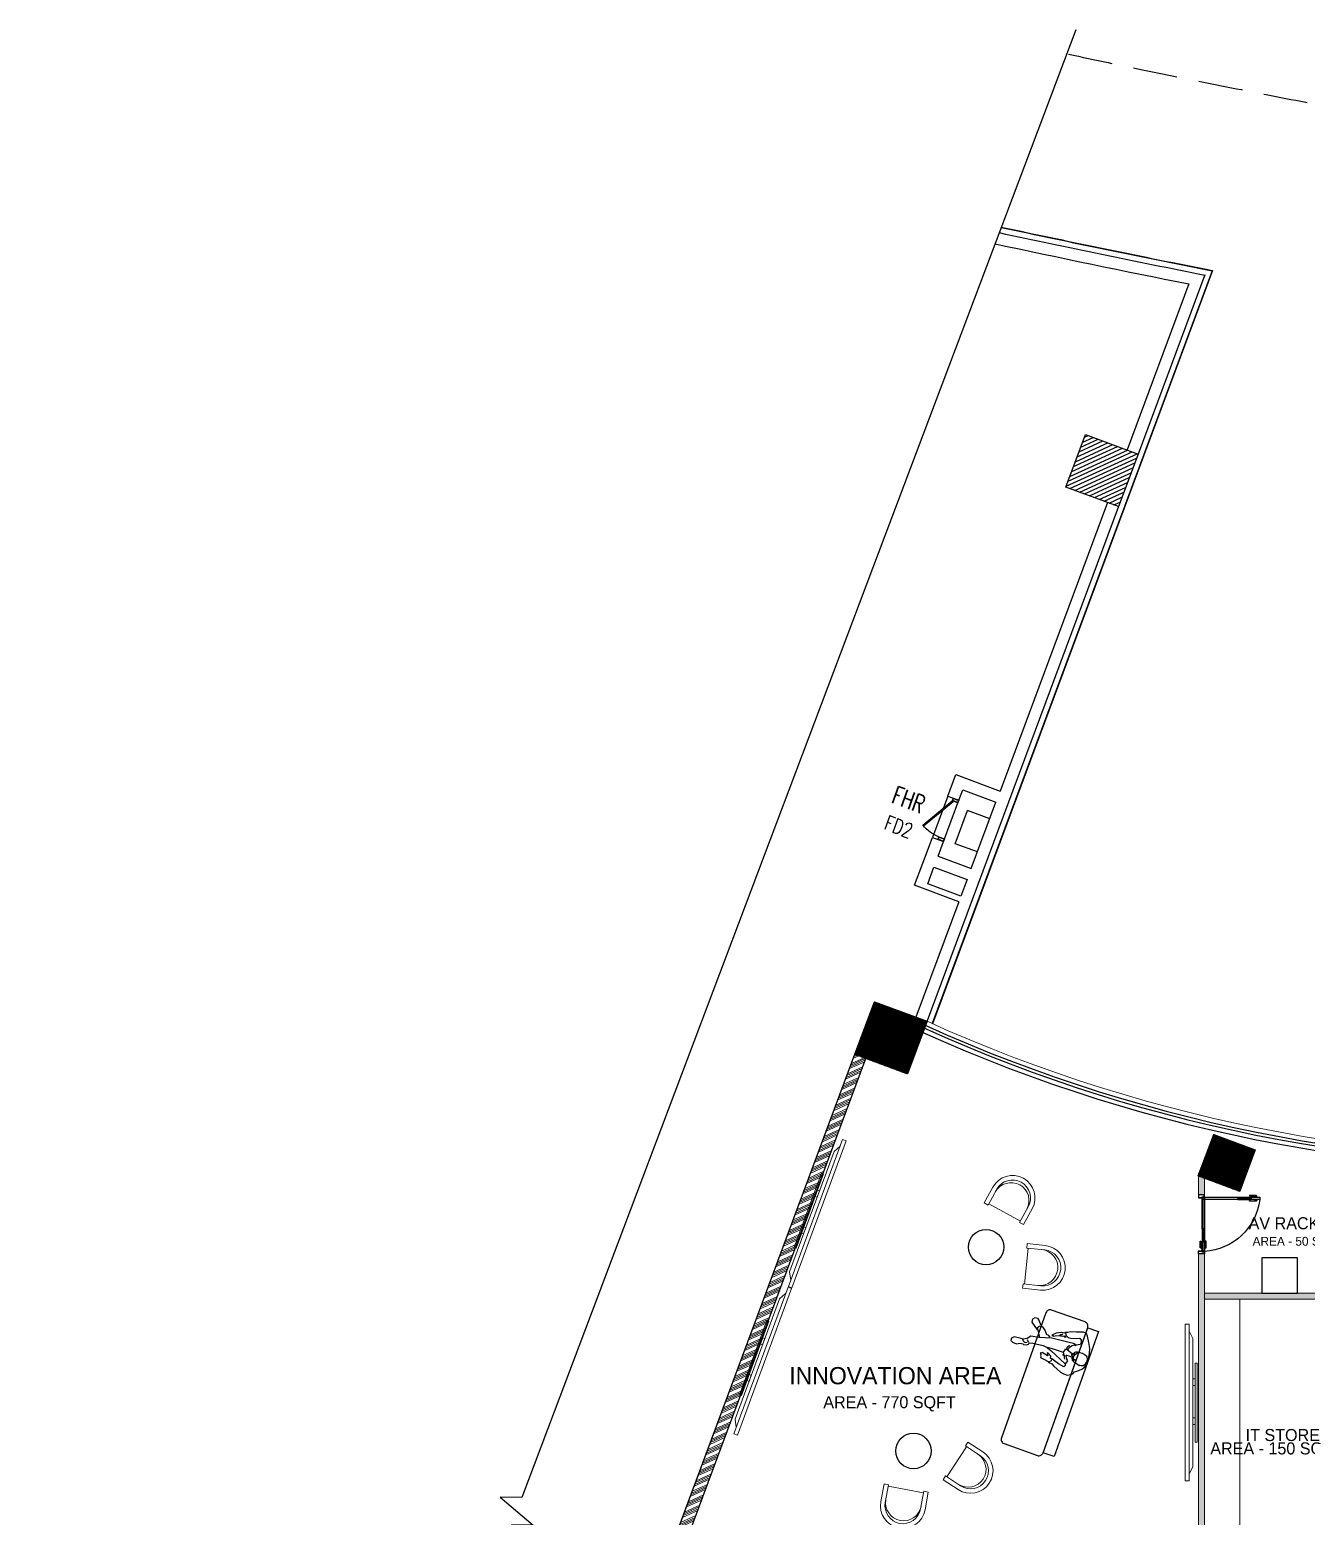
# Model space of a CAD drawing. Header units: millimetres. Extents: x -774950 to -670403, y -1165325 to -1109738.
# Drawn here: x -774950 to -753325, y -1134914 to -1109738 of the extents above; entities that cross this region are included whole.
import ezdxf
from ezdxf.enums import TextEntityAlignment as Align

# ---------------------------------------------------------------- set-up
doc = ezdxf.new("R2010")
doc.units = ezdxf.units.MM
doc.header["$LTSCALE"] = 3000
doc.header["$MEASUREMENT"] = 0
doc.linetypes.add('HIDDEN', pattern=[0.375, 0.25, -0.125])
doc.layers.get('0').update_dxf_attribs({"linetype": 'CONTINUOUS'})
for name, color, linetype, lineweight in [('150 mm WALL', 134, 'CONTINUOUS', 25), ('A-WALL', 26, 'CONTINUOUS', 25), ('AI-FURN', 7, 'CONTINUOUS', 20), ('AR_01_WALL', 134, 'CONTINUOUS', 20), ('PARAPET', 4, 'CONTINUOUS', 15), ('PR-HATCH', 8, 'CONTINUOUS', 0), ('T-LAYOUT', 7, 'CONTINUOUS', 13), ('TAGING', 253, 'CONTINUOUS', 5), ('TOA- AV', 7, 'CONTINUOUS', 9), ('TOA_DOOR', 7, 'CONTINUOUS', 25)]:
    doc.layers.add(name, color=color, linetype=linetype, lineweight=lineweight)
for name, color, linetype in [('acp', 185, 'CONTINUOUS'), ('DOOR', 252, 'CONTINUOUS'), ('FD2', 4, 'CONTINUOUS'), ('FURN-TOA', 7, 'CONTINUOUS'), ('HATCH', 8, 'CONTINUOUS'), ('I-FURN', 7, 'CONTINUOUS'), ('RADIUS', 8, 'HIDDEN'), ('STR_COL', 3, 'CONTINUOUS'), ('str_col_hatch', 8, 'CONTINUOUS'), ('TEXT', 7, 'CONTINUOUS'), ('WALL', 16, 'CONTINUOUS'), ('WIN', 5, 'CONTINUOUS')]:
    doc.layers.add(name, color=color, linetype=linetype)
doc.layers.add('PR-FULL HT', color=7, linetype='CONTINUOUS', lineweight=13, true_color=0x6e3e30)
doc.styles.add('CENTURY GOTHIC', font='GOTHIC.TTF')
doc.styles.add('DIMTEXT', font='SIMPLEX.shx', dxfattribs={"width": 0.6})
doc.styles.add('WIDTH65', font='simplex.shx', dxfattribs={"width": 0.65})
pattern_1 = [(25, (-15832.223, -471116.0655), (-2.641364136, 5.66442367), [])]

# ---------------------------------------------------------------- blocks, each defined once
blk = doc.blocks.new('dr-shft-750')
for p, q in [((613, 425), (50, 100)), ((60, 83), (623, 408)), ((50, 100), (0, 100)), ((0, 100), (0, 0)), ((0, 0), (50, 0)), ((44, 94), (6, 94)), ((6, 94), (6, 6)), ((6, 6), (44, 6)), ((44, 6), (44, 94)), ((50, 0), (50, 100)), ((50, 100), (60, 83)), ((750, 100), (700, 100)), ((700, 100), (700, 0)), ((700, 0), (750, 0)), ((744, 94), (706, 94)), ((706, 94), (706, 6)), ((706, 6), (744, 6)), ((744, 6), (744, 94)), ((750, 0), (750, 100))]:
    blk.add_line(p, q)
blk.add_arc((50, 100), 650, 0, 30)
blk = doc.blocks.new('*U459')
at = {"layer": 'AR_01_WALL'}
h = blk.add_hatch(dxfattribs=at)
h.set_pattern_fill('ANSI34', color=8, scale=7, angle=90)
h.set_pattern_definition([(135, (951725.34, 6184.83), (-94.29269, -94.29269), []), (135, (951725.34, 6216.26), (-94.29269, -94.29269), []), (135, (951725.34, 6247.69), (-94.29269, -94.29269), []), (135, (951725.34, 6279.12), (-94.29269, -94.29269), [])])
h.paths.add_polyline_path([(284137, 139951), (293537, 139951), (293537, 139751), (284137, 139751)])
blk.add_lwpolyline([(284137, 139951), (293537, 139951), (293537, 139751), (284137, 139751), (284137, 139951)], dxfattribs=at)
blk = doc.blocks.new('vw layout final block')
at = {"layer": 'str_col_hatch', "linetype": 'Continuous'}
h = blk.add_hatch(dxfattribs=at)
h.set_pattern_fill('ANSI31', color=256, scale=50, angle=340, style=0)
h.set_pattern_definition(pattern_1)
h.paths.add_polyline_path([(-634852, -1034153), (-634782, -1033965), (-635672, -1033634), (-636004, -1034524), (-635113, -1034855)])
h = blk.add_hatch(dxfattribs=at)
h.set_pattern_fill('ANSI31', color=256, scale=50, angle=340, style=0)
h.set_pattern_definition(pattern_1)
h.paths.add_polyline_path([(-630186, -1036582), (-629483, -1036844), (-629222, -1036141), (-629925, -1035880)])
h.paths.add_polyline_path([(-633796, -1046282), (-633093, -1046544), (-632832, -1045841), (-633535, -1045580)])
at = {"layer": 'acp'}
for p, q in [((-629951, -1021255), (-634696, -1034004)), ((-629943, -1021251), (-634691, -1034006))]:
    blk.add_line(p, q, dxfattribs=at)
for radius, start, end in [(228606, 257.90789, 258.82249), (228600, 257.90811, 258.82426)]:
    blk.add_arc((-585636, -796986), radius, start, end, dxfattribs=at)
at = {"layer": 'FURN-TOA', "linetype": 'Continuous'}
for p, q in [((-642893, -1053034), (-636004, -1034524)), ((-639095, -1043403), (-635816, -1034594))]:
    blk.add_line(p, q, dxfattribs=at)
at = {"layer": 'HATCH', "linetype": 'Continuous', "elevation": 0}
blk.add_lwpolyline([(-632262, -1017172), (-641645, -1042028), (-642010, -1042023), (-641456, -1042500), (-641822, -1042496), (-649982, -1064031)], dxfattribs=at)
at = {"layer": 'PARAPET'}
blk.add_arc((-624024, -1010185), 26100, 245.6584, 273.2676, dxfattribs=at)
at = {"layer": 'RADIUS', "linetype": 'HIDDEN'}
blk.add_arc((-585636, -796986), 225500, 258.03557, 280.18531, dxfattribs=at)
at = {"layer": 'STR_COL'}
for points in [[(-632428, -1024918), (-632097, -1024027), (-631207, -1024359), (-631538, -1025249), (-632428, -1024918)], [(-636004, -1034524), (-635672, -1033634), (-634782, -1033965), (-635113, -1034855), (-636004, -1034524)]]:
    blk.add_lwpolyline(points, dxfattribs=at)
blk.add_lwpolyline([(-629925, -1035880), (-629222, -1036141), (-629483, -1036844), (-630186, -1036582)], close=True, dxfattribs=at)
at = {"layer": 'str_col_hatch', "linetype": 'Continuous'}
for p, q in [((-632207, -1024323), (-631802, -1024137)), ((-632176, -1024240), (-631885, -1024107)), ((-632145, -1024157), (-631967, -1024076)), ((-632114, -1024074), (-632050, -1024045)), ((-632423, -1024903), (-631222, -1024353)), ((-632392, -1024820), (-631305, -1024322)), ((-632361, -1024737), (-631388, -1024291)), ((-632330, -1024654), (-631470, -1024261)), ((-632299, -1024571), (-631553, -1024230)), ((-632269, -1024488), (-631636, -1024199)), ((-632238, -1024406), (-631719, -1024168)), ((-632361, -1024943), (-631232, -1024426)), ((-632278, -1024974), (-631263, -1024509)), ((-632195, -1025005), (-631294, -1024592)), ((-632112, -1025035), (-631324, -1024675)), ((-632029, -1025066), (-631355, -1024758)), ((-631947, -1025097), (-631386, -1024841)), ((-631864, -1025128), (-631417, -1024923)), ((-631781, -1025159), (-631448, -1025006)), ((-631698, -1025190), (-631479, -1025089)), ((-631615, -1025220), (-631509, -1025172))]:
    blk.add_line(p, q, dxfattribs=at)
at = {"layer": 'WALL'}
for p, q in [((-630078, -1021326), (-631207, -1024359)), ((-630347, -1021476), (-631394, -1024289)), ((-631538, -1025249), (-634812, -1034046)), ((-631726, -1025179), (-633545, -1030067)), ((-634429, -1030150), (-634294, -1029788)), ((-634294, -1029788), (-633545, -1030067)), ((-634429, -1030150), (-634242, -1030220)), ((-634242, -1030220), (-634177, -1030045)), ((-634177, -1030045), (-633614, -1030254)), ((-634033, -1031379), (-633614, -1030254)), ((-634852, -1031287), (-634691, -1030853)), ((-634691, -1030853), (-634503, -1030923)), ((-634595, -1031170), (-634503, -1030923)), ((-634595, -1031170), (-634033, -1031379)), ((-634992, -1031662), (-634852, -1031287)), ((-634770, -1031638), (-634665, -1031357)), ((-634665, -1031357), (-634103, -1031566)), ((-634242, -1031941), (-634992, -1031662)), ((-634207, -1031848), (-634770, -1031638)), ((-634103, -1031566), (-634207, -1031848)), ((-634242, -1031941), (-634969, -1033895))]:
    blk.add_line(p, q, dxfattribs=at)
at = {"layer": 'WALL', "color": 1}
for p, q in [((-634429, -1030150), (-634691, -1030853)), ((-634503, -1030923), (-634242, -1030220)), ((-634303, -1030958), (-634094, -1030396)), ((-633719, -1030535), (-634094, -1030396)), ((-633928, -1031098), (-634303, -1030958))]:
    blk.add_line(p, q, dxfattribs=at)
at = {"layer": 'WALL'}
for radius, start, end in [(228700, 257.90433, 258.7948), (228900, 257.89677, 258.73597)]:
    blk.add_arc((-585636, -796986), radius, start, end, dxfattribs=at)
at = {"layer": 'WIN'}
for radius, end in [(26300, 273.2428), (26225, 273.252), (26175, 273.2583)]:
    blk.add_arc((-624024, -1010185), radius, 245.6584, end, dxfattribs=at)
at = {"layer": '150 mm WALL', "lineweight": 25, "rotation": 249.5858934164234}
blk.add_blockref('*U459', (-667870, -719486), dxfattribs=at)
at = {"layer": 'DOOR', "xscale": -1, "rotation": 69.58587484098797}
blk.add_blockref('dr-shft-750', (-634242, -1030220), dxfattribs=at)
at = {"layer": 'FD2', "style": 'WIDTH65', "width": 0.75}
blk.add_text('FD2', height=250, rotation=339.5859, dxfattribs=at).set_placement((-635263, -1030670, 0), align=Align.MIDDLE)
at = {"layer": 'TEXT', "linetype": 'Continuous', "style": 'DIMTEXT', "width": 0.7}
blk.add_text('FHR', height=300, rotation=339.5888, dxfattribs=at).set_placement((-635092, -1030214, 0), align=Align.MIDDLE)
blk = doc.blocks.new('02PMAN15')
at = {"color": 0, "linetype": 'ByBlock'}
for p, q in [((4.24, 2.49), (4.54, 1.34)), ((13.81, 1.43), (10.75, 1.17)), ((17.58, 1.97), (13.81, 1.43)), ((20.63, 2.42), (17.58, 1.97)), ((4.6, -0.54), (4.24, -1.27)), ((15.72, -8.06), (15.49, -8.65)), ((16.35, -7.65), (15.72, -8.06)), ((16.67, -7.34), (16.35, -7.65)), ((16.44, -7.06), (16.67, -7.34))]:
    blk.add_line(p, q, dxfattribs=at)
for points in [[(-4.32, -2.33), (-3.61, -4.75), (-2.53, -7.26), (-0.64, -10.22), (1.69, -13.45), (2.86, -14.44), (4.74, -14.53), (8.51, -12.73), (11.65, -11.57), (13.18, -10.58), (14.52, -9.86), (14.61, -9.42), (16.59, -8.97), (19.1, -7.26), (20.99, -5.11), (20.72, -4.84), (19.91, -5.47), (20, -5.02), (19.1, -5.65), (17.31, -6.64), (16.32, -6.99), (15.78, -7.08), (14.88, -7.44), (14.25, -7.8), (13.9, -7.26), (13.09, -7.62), (12.37, -8.16), (11.74, -7.98), (10.13, -8.25), (6.98, -9.51), (5.28, -10.4), (4.02, -9.6), (3.57, -8.34), (3.66, -7.08), (5.46, -5.74), (5.82, -5.29), (6, -6.01), (7.43, -5.92), (10.04, -5.47), (20.27, -3.59), (24.04, -2.15), (27.45, -0.81), (32.02, 0.54), (33.37, 2.51), (35.35, 3.86), (36.6, 4.04), (40.81, 4.98), (41.81, 6.28), (41.72, 7.71), (40.37, 8.25), (37.95, 8.07), (36.24, 6.9), (34.27, 6.37), (33.91, 6.73), (32.29, 6.19), (31.31, 5.29), (31.31, 4.39), (29.24, 3.77), (23.23, 2.51), (20.45, 2.51), (17.84, 3.23), (6.98, 6.9), (6.45, 7.71), (6.89, 8.79), (10.4, 8.43), (15.24, 7.53), (16.05, 7.71), (16.5, 6.37), (18.56, 5.38), (19.1, 5.38), (19.19, 5.65), (18.2, 6.64), (18.2, 6.99), (21.97, 6.37), (21.97, 6.9), (22.87, 7.17), (22.69, 7.44), (22.24, 7.89), (22.15, 8.43), (21.88, 8.7), (21.7, 9.51), (19.37, 9.68), (16.5, 9.77), (16.32, 10.22), (13.99, 10.22), (12.37, 11.03), (7.34, 12.46), (5.28, 12.73), (3.04, 12.46), (1.24, 11.3), (0.43, 10.4), (-0.02, 8.97), (-2.08, 7.17), (-3.61, 5.29), (-4.41, 3.41), (-4.59, -0.18)], [(5.64, 0.81), (4.84, 1.17), (4.65, 2.15), (4.02, 3.14), (2.48, 3.88), (0.16, 4.04), (-1.09, 4.3), (-1.36, 4.04), (-2.17, 3.86), (-3.25, 3.32), (-3.96, 2.06), (-4.23, 0.63), (-3.96, -0.99), (-3.25, -2.15), (-1.81, -2.6), (-1.27, -2.69), (-1.27, -2.87), (0.07, -2.78), (1.6, -2.69), (3.13, -2.33), (4.11, -1.88), (4.74, -1.08), (4.94, -0.09), (5.7, 0.37)]]:
    blk.add_lwpolyline(points, close=True, dxfattribs=at)
for points in [[(15.37, 7.89), (15.19, 8.7), (16.05, 10)], [(2.96, 3.6), (3.49, 2.84), (2.28, 2.54), (3.49, 2.31), (3.94, 1.63), (4.1, 0.72), (3.87, -0.56), (3.19, -1.62), (2.5, -2.23)], [(4.92, 1.61), (6.63, 1.79), (8.24, 2.24), (8.51, 2.69), (9.41, 2.78), (10.57, 1.08), (10.22, -1.26), (9.32, -1.35), (5.37, -0.18)], [(6.72, 6.81), (6.36, 5.56), (6.18, 4.75), (7.16, 3.95), (7.88, 2.69)], [(9.23, 3.05), (8.96, 3.86), (8.33, 4.57)], [(9.95, 1.88), (10.31, 3.05)], [(33.19, 3.14), (32.38, 3.95), (31.58, 4.21)], [(35.79, 3.95), (34.99, 4.84), (33.91, 5.2), (33.1, 5.11), (32.47, 4.66)], [(8.6, -1.35), (8.6, -3.14), (7.52, -4.57), (6.54, -5.47), (6.18, -5.38)], [(9.5, -1.61), (9.86, -2.6), (9.05, -4.21)], [(14.43, -9.51), (13.72, -9.24), (13.36, -8.52), (13.63, -7.71)], [(27, -1.26), (29.42, -4.3), (30.5, -5.74), (30.14, -6.73), (29.6, -7.26), (28.08, -7.26), (25.65, -5.92), (24.13, -4.21), (23.23, -4.3), (21.61, -3.59)], [(29.96, -4.57), (34.63, -7.35), (35.17, -9.24), (34.27, -10.58), (32.83, -10.85), (31.31, -9.77), (29.69, -8.07), (28.79, -7.35)]]:
    blk.add_lwpolyline(points, dxfattribs=at)
blk = doc.blocks.new('12PSTG07')
at = {"color": 0, "linetype": 'ByBlock'}
for p, q in [((0, 15), (-12, 15)), ((-12, 12), (0, 12)), ((-1, -12), (-1, 12)), ((0, 12), (0, 15)), ((-12, -12), (0, -12)), ((0, -15), (-12, -15)), ((0, -12), (0, -15))]:
    blk.add_line(p, q, dxfattribs=at)
for centre, radius in [((-12, 0), 15), ((-12, 0), 12), ((-10, 0), 12)]:
    blk.add_arc(centre, radius, 90, 270, dxfattribs=at)
blk = doc.blocks.new('A$C60412B90')
at = {"layer": 'TOA- AV', "color": 6}
for p, q in [((-100, 55), (1343, 55)), ((-37, 55), (30, 91)), ((1280, 55), (1213, 91))]:
    blk.add_line(p, q, dxfattribs=at)
at = {"layer": 'TOA- AV', "color": 30, "true_color": 0xf8991e}
blk.add_line((257, 111), (987, 111), dxfattribs=at)
at = {"layer": 'TOA- AV', "color": 6}
for points in [[(1343, 55), (1343, 20), (-100, 20), (-100, 55)], [(30, 91), (1213, 91)]]:
    blk.add_lwpolyline(points, dxfattribs=at)
at = {"layer": 'TOA- AV', "color": 30, "true_color": 0xf8991e}
for points in [[(987, 111), (987, 131), (257, 131), (257, 111)], [(403, 91), (464, 91)], [(825, 91), (764, 91)]]:
    blk.add_lwpolyline(points, dxfattribs=at)
for points in [[(403, 111), (464, 111), (464, 91), (403, 91)], [(825, 111), (764, 111), (764, 91), (825, 91)]]:
    blk.add_lwpolyline(points, close=True, dxfattribs=at)
blk = doc.blocks.new('*U122')
at = {"layer": 'PR-HATCH'}
h = blk.add_hatch(color=256, dxfattribs=at)
h.dxf.hatch_style = 1
h.paths.add_polyline_path([(-89889, -39967), (-82972, -39967), (-82972, -39867), (-89889, -39867)])
at = {"layer": 'PR-FULL HT', "elevation": 0}
blk.add_lwpolyline([(-89889, -39967), (-82972, -39967), (-82972, -39867), (-89889, -39867)], close=True, dxfattribs=at)
blk = doc.blocks.new('*U125')
at = {"layer": 'PR-HATCH'}
h = blk.add_hatch(color=256, dxfattribs=at)
h.dxf.hatch_style = 1
h.paths.add_polyline_path([(-80569, -39967), (-78043, -39967), (-78043, -39867), (-80569, -39867)])
at = {"layer": 'PR-FULL HT', "elevation": 0}
blk.add_lwpolyline([(-80569, -39967), (-78043, -39967), (-78043, -39867), (-80569, -39867)], close=True, dxfattribs=at)
blk = doc.blocks.new('*U126')
at = {"layer": 'PR-HATCH'}
h = blk.add_hatch(color=256, dxfattribs=at)
h.dxf.hatch_style = 1
h.paths.add_polyline_path([(-88648, -39967), (-88287, -39967), (-88287, -39867), (-88648, -39867)])
at = {"layer": 'PR-FULL HT', "elevation": 0}
blk.add_lwpolyline([(-88648, -39967), (-88287, -39967), (-88287, -39867), (-88648, -39867)], close=True, dxfattribs=at)
blk = doc.blocks.new('A$C3A863514')
at = {"layer": 'TOA_DOOR', "color": 8, "ltscale": 3}
for p, q in [((-113, 1030), (-113, 907)), ((-92, 1030), (-113, 1030)), ((-113, 907), (-104, 907)), ((-104, 1020), (-92, 1020)), ((-104, 907), (-104, 1020)), ((-92, 1045), (-92, 1005)), ((-83, 1045), (-92, 1045)), ((-92, 1030), (-92, 1020)), ((-92, 1005), (-83, 1005)), ((-40, 934), (-81, 934)), ((-81, 708), (-81, 925)), ((-63, 934), (-63, 708)), ((-58, 934), (-58, 708)), ((-40, 1045), (-31, 1045)), ((-31, 1005), (-40, 1005)), ((-40, 708), (-40, 925)), ((-31, 1045), (-31, 1005)), ((-31, 1030), (-31, 1020)), ((-31, 1030), (-10, 1030)), ((-19, 1020), (-31, 1020)), ((-19, 907), (-19, 1020)), ((-10, 907), (-19, 907)), ((-10, 1030), (-10, 907)), ((-40, 698), (-81, 698))]:
    blk.add_line(p, q, dxfattribs=at)
at = {"layer": 'TOA_DOOR', "ltscale": 3}
for p, q in [((-960, 114), (-920, 114)), ((-960, 105), (-960, 114)), ((-960, 62), (-960, 53)), ((-960, 53), (-920, 53)), ((-945, 135), (-822, 135)), ((-945, 114), (-945, 135)), ((-945, 114), (-935, 114)), ((-945, 53), (-935, 53)), ((-945, 53), (-945, 32)), ((-945, 32), (-822, 32)), ((-935, 126), (-935, 114)), ((-822, 126), (-935, 126)), ((-935, 41), (-935, 53)), ((-822, 41), (-935, 41)), ((-920, 114), (-920, 105)), ((-920, 53), (-920, 62)), ((-840, 105), (-840, 64)), ((-614, 105), (-830, 105)), ((-614, 64), (-830, 64)), ((-822, 135), (-822, 126)), ((-822, 32), (-822, 41)), ((-604, 105), (-604, 64))]:
    blk.add_line(p, q, dxfattribs=at)
at = {"layer": 'TOA_DOOR', "color": 5, "ltscale": 3}
for p, q in [((-840, 87), (-614, 87)), ((-840, 82), (-614, 82))]:
    blk.add_line(p, q, dxfattribs=at)
at = {"layer": 'TOA_DOOR', "color": 8, "ltscale": 3}
blk.add_lwpolyline([(-40, 64), (-40, 1092), (-81, 1092), (-81, 64)], close=True, dxfattribs=at)
for points in [[(-79, 934), (-79, 932), (-81, 932), (-81, 925), (-63, 925), (-63, 934), (-79, 934)], [(-42, 934), (-42, 932), (-40, 932), (-40, 925), (-58, 925), (-58, 934), (-42, 934)], [(-79, 698), (-79, 701), (-81, 701), (-81, 708), (-63, 708), (-63, 698), (-79, 698)], [(-42, 698), (-42, 701), (-40, 701), (-40, 708), (-58, 708), (-58, 698), (-42, 698)]]:
    blk.add_lwpolyline(points, dxfattribs=at)
at = {"layer": 'TOA_DOOR', "ltscale": 3}
for points in [[(-1050, 0), (-1050, 0), (-997, 0), (-997, 64), (-1010, 64), (-1010, 105), (-1050, 105), (-1050, 0)], [(-1048, 3), (-1048, 2), (-1000, 2), (-1000, 62), (-1012, 62), (-1012, 103), (-1048, 103), (-1048, 2)], [(-840, 105), (-1007, 105), (-1007, 102), (-840, 102)], [(-840, 64), (-1007, 64), (-1007, 67), (-840, 67)], [(-840, 102), (-999, 102), (-999, 67), (-840, 67)], [(-840, 103), (-838, 103), (-838, 105), (-830, 105), (-830, 87), (-840, 87), (-840, 103)], [(-840, 67), (-838, 67), (-838, 64), (-830, 64), (-830, 82), (-840, 82), (-840, 67)], [(-604, 103), (-606, 103), (-606, 105), (-614, 105), (-614, 87), (-604, 87), (-604, 103)], [(-604, 67), (-606, 67), (-606, 64), (-614, 64), (-614, 82), (-604, 82), (-604, 67)], [(-40, 105), (-604, 105)], [(-604, 102), (-40, 102), (-40, 105)], [(-48, 102), (-604, 102)], [(-604, 67), (-48, 67), (-48, 102)], [(-40, 67), (-40, 64), (-604, 64)], [(-604, 67), (-40, 67)], [(0, 0), (0, 0), (-52, 0), (-52, 64), (-40, 64), (-40, 105), (0, 105), (0, 0)], [(-2, 3), (-2, 2), (-50, 2), (-50, 62), (-38, 62), (-38, 103), (-2, 103), (-2, 2)]]:
    blk.add_lwpolyline(points, dxfattribs=at)
for points in [[(-1007, 102), (-999, 102), (-999, 67), (-1007, 67)], [(-40, 102), (-48, 102), (-48, 67), (-40, 67)]]:
    blk.add_lwpolyline(points, close=True, dxfattribs=at)
at = {"layer": 'TOA_DOOR', "color": 8, "ltscale": 3}
blk.add_arc((47, 43), 1056, 96.9725, 176.6607, dxfattribs=at)
at = {"layer": 'TOA_DOOR', "ltscale": 3}
for centre, radius, start, end in [((-850, 98), 15.6, 311.9747, 17.0953), ((-858, 97), 20.3, 330.6798, 14.7641), ((-845, 100), 14.2, 292.4741, 7.5067), ((-841, 99), 12.5, 275.6882, 327.9828), ((-850, 71), 15.6, 342.9047, 48.0253), ((-858, 72), 20.3, 345.2359, 29.3202), ((-845, 69), 14.2, 352.4933, 67.5259), ((-841, 70), 12.5, 32.0172, 84.3118), ((-833, 106), 8, 222.5397, 287.3666), ((-834, 100), 5.81, 208.0111, 296.8103), ((-834, 96), 5.19, 207.9347, 287.0897), ((-834, 73), 5.19, 72.9103, 152.0653), ((-834, 69), 5.81, 63.1897, 151.9889), ((-833, 63), 8, 72.6334, 137.4603), ((-598, 100), 14.2, 172.4933, 247.5259), ((-611, 106), 8, 252.6334, 317.4603), ((-610, 100), 5.81, 243.1897, 331.9889), ((-603, 99), 12.5, 212.0172, 264.3118), ((-598, 69), 14.2, 112.4741, 187.5067), ((-603, 70), 12.5, 95.6882, 147.9828), ((-610, 69), 5.81, 28.0111, 116.8103), ((-611, 63), 8, 42.5397, 107.3666), ((-609, 96), 5.19, 252.9103, 332.0653), ((-609, 73), 5.19, 27.9347, 107.0897), ((-593, 98), 15.6, 162.9047, 228.0253), ((-593, 71), 15.6, 131.9747, 197.0953), ((-586, 97), 20.3, 165.2359, 209.3202), ((-586, 72), 20.3, 150.6798, 194.7641)]:
    blk.add_arc(centre, radius, start, end, dxfattribs=at)

msp = doc.modelspace()

# ---------------------------------------------------------------- linework, layer by layer
at = {"linetype": 'Continuous', "elevation": 0}
msp.add_lwpolyline([(-754076, -1131135.9), (-753476, -1131135.9), (-753476, -1130535.9), (-754076, -1130535.9)], close=True, dxfattribs=at)
at = {"layer": 'HATCH', "linetype": 'Continuous'}
for centre in [(-758749.1, -1130354.6), (-759979.2, -1133808)]:
    msp.add_circle(centre, 300, dxfattribs=at)
at = {"layer": 'I-FURN', "elevation": 0}
msp.add_lwpolyline([(-757782.6, -1133838.9), (-757027.7, -1131719.3, 0.4142136), (-757073.1, -1131623.5), (-757638.7, -1131422.1, 0.4142136), (-757734.5, -1131467.5), (-758489.5, -1133587.1, 0.4142136), (-758444, -1133682.9), (-757878.5, -1133884.4, 0.4142136)], format="xyb", close=True, dxfattribs=at)
msp.add_lwpolyline([(-757782.1, -1133837.3), (-757028.2, -1131720.9), (-756842.8, -1131786.9), (-757596.7, -1133903.4)], close=True, dxfattribs=at)
at = {"layer": 'TAGING', "linetype": 'Continuous', "elevation": 0}
msp.add_lwpolyline([(-754449.5, -1137286.6), (-755050.1, -1137286.6), (-755050.5, -1131236), (-754449.9, -1131236)], close=True, dxfattribs=at)

# ---------------------------------------------------------------- block references
at = {"layer": 'A-WALL', "linetype": 'Continuous'}
msp.add_blockref('vw layout final block', (-124968, -92565.7, 0), dxfattribs=at)
at = {"layer": 'AI-FURN'}
for p, xscale, yscale, zscale, rotation in [((-758448.3, -1129790.7), 25.3999999999076, 25.3999999999076, 25.3999999999076, 241.1870821157028), ((-758091.4, -1130674.3), -25.39999999990759, 25.3999999999076, 25.39999999990759, 354.0793646714288), ((-759267.5, -1133976.1), 25.39999999990759, 25.39999999990759, 25.39999999990759, 146.7086716467156), ((-760102.6, -1134435.1), -25.3999999999076, 25.39999999990759, 25.39999999990759, 259.6009542024416)]:
    msp.add_blockref('12PSTG07', p, dxfattribs=dict(at, xscale=xscale, yscale=yscale, zscale=zscale, rotation=rotation))
at = {"layer": 'I-FURN', "xscale": 28.77170634155943, "yscale": 28.77170634155943, "zscale": 28.77170634155943, "rotation": 155.4978455363467}
msp.add_blockref('02PMAN15', (-757146.9, -1132233.1, 0), dxfattribs=at)
at = {"layer": 'PR-FULL HT', "rotation": 269.9915227932045}
msp.add_blockref('*U126', (-715196.5, -1217762.9, 0), dxfattribs=at)
at = {"layer": 'PR-FULL HT', "xscale": -1}
for name, p, rotation in [('*U122', (-715195.8, -1047491.9, 0), 270.0084772067955), ('*U125', (-674475.5, -1171091.3, 0), 180.0084772067955)]:
    msp.add_blockref(name, p, dxfattribs=dict(at, rotation=rotation))
at = {"layer": 'TOA- AV', "color": 0}
for p, xscale, yscale, zscale, rotation in [((-761940.4, -1130884.1, 0), 1.836451694997506, 1.836451694997506, 1.836451694997506, 69.72788972252108), ((-762864.4, -1133381.6, 0), 1.836451694997506, 1.836451694997506, 1.836451694997506, 69.72788972252108), ((-755411.8, -1131846.2), 1.836451694997507, 1.836451694997507, 1.836451694997507, 269.9999426271893)]:
    msp.add_blockref('A$C60412B90', p, dxfattribs=dict(at, xscale=xscale, yscale=yscale, zscale=zscale, rotation=rotation))
at = {"layer": 'TOA_DOOR', "lineweight": 0, "ltscale": 3, "xscale": -0.9523809472203696, "yscale": 0.9523809472203696, "zscale": 0.9523809472203696, "rotation": 269.9940354071181}
msp.add_blockref('A$C3A863514', (-755150.6, -1129470.3, 0), dxfattribs=at)

# ---------------------------------------------------------------- texts
at = {"layer": 'T-LAYOUT', "attachment_point": 2, "style": 'CENTURY GOTHIC'}
for s, insert, char_height, width in [('{\\C0;AV RACK RM}', (-753452.8, -1129849), 203.971, 3082.636), ('{\\C0;AREA - 50 SQFT}', (-753465.4, -1130181.7), 150, 1496.197), ('INNOVATION AREA', (-760286.4, -1132386.8), 291.387, 8556.585), ('{\\C0;AREA - 770 SQFT}', (-760385.1, -1132879.7), 203.971, 3082.636), ('{\\C0;AREA - 150 SQFT}', (-753829.2, -1133662), 203.971, 3082.636), ('{\\C0;IT STORE}', (-753722.9, -1133435.7), 203.971, 3865.457)]:
    msp.add_mtext(s, dxfattribs=dict(at, insert=insert, char_height=char_height, width=width))

doc.saveas('drawing.dxf')
